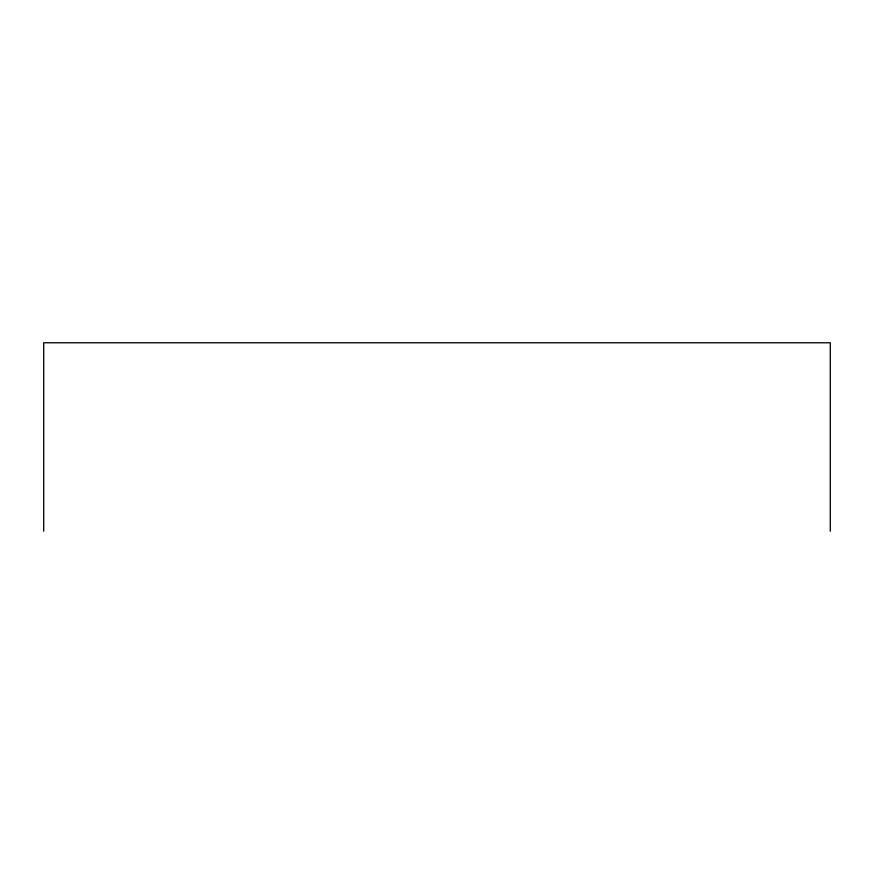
<?xml version="1.0" encoding="UTF-8"?>
<svg xmlns="http://www.w3.org/2000/svg" width="874" height="874" viewBox="0 0 874 874"><rect width="100%" height="100%" fill="white"/><g stroke="black" fill="none" stroke-linecap="round" stroke-linejoin="round"><path stroke-width="1.31" d="M830.3 531.228L830.3 342.772L43.7 342.772L43.7 531.228"/></g></svg>
